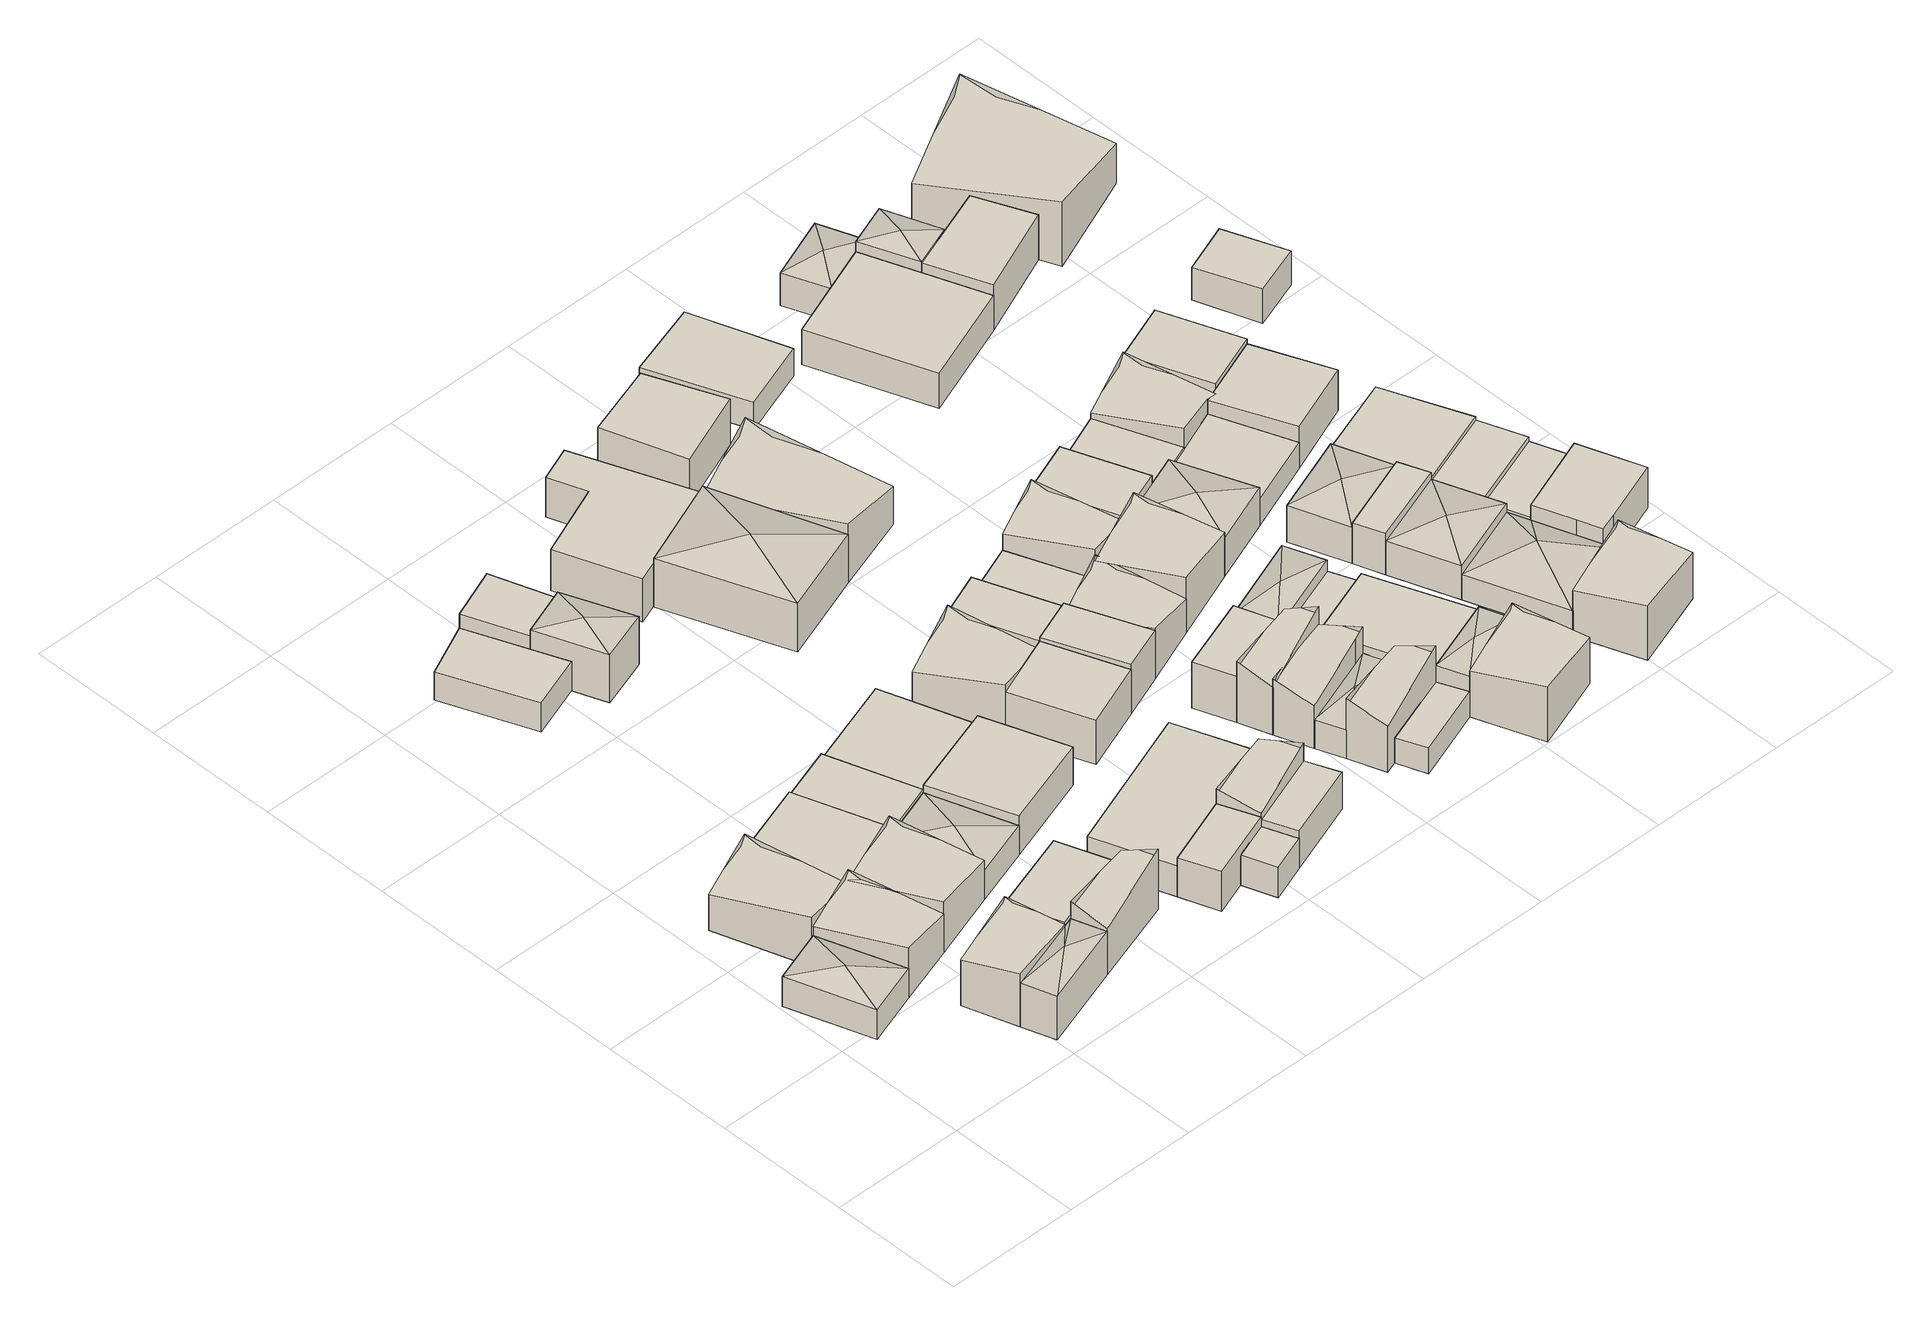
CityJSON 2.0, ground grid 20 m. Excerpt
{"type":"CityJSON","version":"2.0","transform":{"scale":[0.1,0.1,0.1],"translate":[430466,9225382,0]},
"CityObjects":{
"building1":{"type":"Building","attributes":{"Building Type":"Residential","Roof Shape":"hip","Roof Material":"Concrete Glazed Tile","Roof Material Code":1,"Roof Direction":"southwest","Building Height":4.93,"Roof Slope":29.7,"Footprint Area":109.84,"Solar PV Capacity Low":13.75,"Solar PV Capacity High":18.06,"Solar Annual Energy Low":19831,"Solar Annual Energy High":26135,"Suitable PV Area":82.11},"geometry":[{"type":"MultiSurface","lod":"2.2","boundaries":[[[0,1,2,3]],[[3,2,4,5]],[[2,1,6,4]],[[1,0,7,6]],[[0,3,5,7]],[[5,4,8]],[[4,6,8]],[[6,7,8]],[[7,5,8]]]}]},
"building2":{"type":"Building","attributes":{"Building Type":"Residential","Roof Shape":"gable","Roof Material":"Concrete Glazed Tile","Roof Material Code":1,"Roof Direction":"southwest","Building Height":5.87,"Roof Slope":29.6,"Footprint Area":135.68,"Solar PV Capacity Low":16.99,"Solar PV Capacity High":22.31,"Solar Annual Energy Low":24496,"Solar Annual Energy High":32284,"Suitable PV Area":101.42},"geometry":[{"type":"MultiSurface","lod":"2.2","boundaries":[[[9,10,11,12]],[[12,11,13,14]],[[11,10,15,13]],[[10,9,16,15]],[[9,12,14,16]],[[14,13,15,16]]]}]},
"building3":{"type":"Building","attributes":{"Building Type":"Residential","Roof Shape":"gable","Roof Material":"Concrete Glazed Tile","Roof Material Code":1,"Roof Direction":"southwest","Building Height":6.37,"Roof Slope":27.9,"Footprint Area":121.26,"Solar PV Capacity Low":15.18,"Solar PV Capacity High":19.94,"Solar Annual Energy Low":21893,"Solar Annual Energy High":28853,"Suitable PV Area":90.64},"geometry":[{"type":"MultiSurface","lod":"2.2","boundaries":[[[17,9,2,1]],[[1,2,18,19]],[[2,9,20,18]],[[9,17,21,20]],[[17,1,19,21]],[[19,18,20,21]]]}]},
"building4":{"type":"Building","attributes":{"Building Type":"Residential","Roof Shape":"gable","Roof Material":"Concrete Glazed Tile","Roof Material Code":1,"Roof Direction":"southwest","Building Height":7.54,"Roof Slope":30.3,"Footprint Area":95.33,"Solar PV Capacity Low":11.94,"Solar PV Capacity High":15.68,"Solar Annual Energy Low":17210,"Solar Annual Energy High":22682,"Suitable PV Area":71.26},"geometry":[{"type":"MultiSurface","lod":"2.2","boundaries":[[[22,23,24,25]],[[25,24,26,27]],[[24,23,28,26]],[[23,22,29,28]],[[22,25,27,29]],[[27,26,28,29]]]}]},
"building5":{"type":"Building","attributes":{"Building Type":"Residential","Roof Shape":"hip","Roof Material":"Concrete Glazed Tile","Roof Material Code":1,"Roof Direction":"southwest","Building Height":7.23,"Roof Slope":22.9,"Footprint Area":67.36,"Solar PV Capacity Low":8.43,"Solar PV Capacity High":11.08,"Solar Annual Energy Low":12162,"Solar Annual Energy High":16028,"Suitable PV Area":50.35},"geometry":[{"type":"MultiSurface","lod":"2.2","boundaries":[[[30,31,25,24,32]],[[32,24,33,34]],[[24,25,35,33]],[[25,31,36,35]],[[31,30,37,36]],[[30,32,34,37]],[[34,33,38]],[[33,35,38]],[[35,36,38]],[[36,37,38]],[[37,34,38]]]}]},
"building6":{"type":"Building","attributes":{"Building Type":"Residential","Roof Shape":"gable","Roof Material":"Clay Tile Shingle","Roof Material Code":3,"Roof Direction":"southwest","Building Height":6.46,"Roof Slope":28.1,"Footprint Area":142.17,"Solar PV Capacity Low":17.8,"Solar PV Capacity High":23.38,"Solar Annual Energy Low":25667,"Solar Annual Energy High":33828,"Suitable PV Area":106.27},"geometry":[{"type":"MultiSurface","lod":"2.2","boundaries":[[[39,40,9,17]],[[17,9,41,42]],[[9,40,43,41]],[[40,39,44,43]],[[39,17,42,44]],[[42,41,43,44]]]}]},
"building7":{"type":"Building","attributes":{"Building Type":"Residential","Roof Shape":"flat","Roof Material":"Concrete Glazed Tile","Roof Material Code":1,"Roof Direction":"southwest","Building Height":5.83,"Roof Slope":9.2,"Footprint Area":164.39,"Solar PV Capacity Low":20.58,"Solar PV Capacity High":27.03,"Solar Annual Energy Low":29680,"Solar Annual Energy High":39116,"Suitable PV Area":122.88},"geometry":[{"type":"MultiSurface","lod":"2.2","boundaries":[[[45,9,46,47]],[[47,46,48,49]],[[46,9,50,48]],[[9,45,51,50]],[[45,47,49,51]],[[49,48,50,51]]]}]},
"building8":{"type":"Building","attributes":{"Building Type":"Residential","Roof Shape":"shed","Roof Material":"Concrete Glazed Tile","Roof Material Code":1,"Roof Direction":"southwest","Building Height":7.44,"Roof Slope":17,"Footprint Area":106.29,"Solar PV Capacity Low":13.31,"Solar PV Capacity High":17.48,"Solar Annual Energy Low":19189,"Solar Annual Energy High":25290,"Suitable PV Area":79.45},"geometry":[{"type":"MultiSurface","lod":"2.2","boundaries":[[[52,22,25,53]],[[53,25,54,55]],[[25,22,56,54]],[[22,52,57,56]],[[52,53,55,57]],[[55,54,56,57]]]}]},
"building9":{"type":"Building","attributes":{"Building Type":"Residential","Roof Shape":"gable","Roof Material":"Concrete Glazed Tile","Roof Material Code":1,"Roof Direction":"southwest","Building Height":7.56,"Roof Slope":32.8,"Footprint Area":67.71,"Solar PV Capacity Low":8.48,"Solar PV Capacity High":11.14,"Solar Annual Energy Low":12225,"Solar Annual Energy High":16112,"Suitable PV Area":50.62},"geometry":[{"type":"MultiSurface","lod":"2.2","boundaries":[[[58,31,30,59]],[[59,30,60,61]],[[30,31,62,60]],[[31,58,63,62]],[[58,59,61,63]],[[61,60,62,63]]]}]},
"building10":{"type":"Building","attributes":{"Building Type":"Residential","Roof Shape":"shed","Roof Material":"Concrete Glazed Tile","Roof Material Code":1,"Roof Direction":"southwest","Building Height":4.58,"Roof Slope":10.5,"Footprint Area":123.97,"Solar PV Capacity Low":15.52,"Solar PV Capacity High":20.39,"Solar Annual Energy Low":22381,"Solar Annual Energy High":29496,"Suitable PV Area":92.66},"geometry":[{"type":"MultiSurface","lod":"2.2","boundaries":[[[64,65,66,67]],[[67,66,68,69]],[[66,65,70,68]],[[65,64,71,70]],[[64,67,69,71]],[[69,68,70,71]]]}]},
"building11":{"type":"Building","attributes":{"Building Type":"Residential","Roof Shape":"hip","Roof Material":"Clay Tile Shingle","Roof Material Code":3,"Roof Direction":"southwest","Building Height":4.84,"Roof Slope":20.3,"Footprint Area":120.57,"Solar PV Capacity Low":15.1,"Solar PV Capacity High":19.83,"Solar Annual Energy Low":21768,"Solar Annual Energy High":28689,"Suitable PV Area":90.13},"geometry":[{"type":"MultiSurface","lod":"2.2","boundaries":[[[72,73,40,39]],[[39,40,74,75]],[[40,73,76,74]],[[73,72,77,76]],[[72,39,75,77]],[[75,74,78]],[[74,76,78]],[[76,77,78]],[[77,75,78]]]}]},
"building12":{"type":"Building","attributes":{"Building Type":"Residential","Roof Shape":"flat","Roof Material":"Concrete Glazed Tile","Roof Material Code":1,"Roof Direction":"southwest","Building Height":5.32,"Roof Slope":6.2,"Footprint Area":117.24,"Solar PV Capacity Low":14.68,"Solar PV Capacity High":19.28,"Solar Annual Energy Low":21166,"Solar Annual Energy High":27895,"Suitable PV Area":87.63},"geometry":[{"type":"MultiSurface","lod":"2.2","boundaries":[[[79,80,46,73]],[[73,46,81,82]],[[46,80,83,81]],[[80,79,84,83]],[[79,73,82,84]],[[82,81,83,84]]]}]},
"building13":{"type":"Building","attributes":{"Building Type":"Residential","Roof Shape":"flat","Roof Material":"Concrete Glazed Tile","Roof Material Code":1,"Roof Direction":"southwest","Building Height":6.91,"Roof Slope":11.3,"Footprint Area":75.15,"Solar PV Capacity Low":9.41,"Solar PV Capacity High":12.36,"Solar Annual Energy Low":13568,"Solar Annual Energy High":17881,"Suitable PV Area":56.17},"geometry":[{"type":"MultiSurface","lod":"2.2","boundaries":[[[85,86,87,67]],[[67,87,88,89]],[[87,86,90,88]],[[86,85,91,90]],[[85,67,89,91]],[[89,88,90,91]]]}]},
"building14":{"type":"Building","attributes":{"Building Type":"Residential","Roof Shape":"hip","Roof Material":"Concrete Glazed Tile","Roof Material Code":1,"Roof Direction":"southwest","Building Height":7.87,"Roof Slope":25.1,"Footprint Area":83.19,"Solar PV Capacity Low":10.42,"Solar PV Capacity High":13.68,"Solar Annual Energy Low":15019,"Solar Annual Energy High":19794,"Suitable PV Area":62.18},"geometry":[{"type":"MultiSurface","lod":"2.2","boundaries":[[[92,93,86,85]],[[85,86,94,95]],[[86,93,96,94]],[[93,92,97,96]],[[92,85,95,97]],[[95,94,98]],[[94,96,98]],[[96,97,98]],[[97,95,98]]]}]},
"building15":{"type":"Building","attributes":{"Building Type":"Residential","Roof Shape":"flat","Roof Material":"Concrete Glazed Tile","Roof Material Code":1,"Roof Direction":"southwest","Building Height":4.5,"Roof Slope":7.8,"Footprint Area":199.75,"Solar PV Capacity Low":25.01,"Solar PV Capacity High":32.85,"Solar Annual Energy Low":36064,"Solar Annual Energy High":47529,"Suitable PV Area":149.31},"geometry":[{"type":"MultiSurface","lod":"2.2","boundaries":[[[99,100,101,73]],[[73,101,102,103]],[[101,100,104,102]],[[100,99,105,104]],[[99,73,103,105]],[[103,102,104,105]]]}]},
"building16":{"type":"Building","attributes":{"Building Type":"Residential","Roof Shape":"shed","Roof Material":"Concrete Glazed Tile","Roof Material Code":1,"Roof Direction":"southwest","Building Height":5.9,"Roof Slope":15.9,"Footprint Area":187.33,"Solar PV Capacity Low":23.45,"Solar PV Capacity High":30.81,"Solar Annual Energy Low":33821,"Solar Annual Energy High":44573,"Suitable PV Area":140.03},"geometry":[{"type":"MultiSurface","lod":"2.2","boundaries":[[[106,99,73,72]],[[72,73,107,108]],[[73,99,109,107]],[[99,106,110,109]],[[106,72,108,110]],[[108,107,109,110]]]}]},
"building17":{"type":"Building","attributes":{"Building Type":"Residential","Roof Shape":"shed","Roof Material":"Concrete Glazed Tile","Roof Material Code":1,"Roof Direction":"southwest","Building Height":6.36,"Roof Slope":12.3,"Footprint Area":66.63,"Solar PV Capacity Low":8.34,"Solar PV Capacity High":10.96,"Solar Annual Energy Low":12030,"Solar Annual Energy High":15854,"Suitable PV Area":49.81},"geometry":[{"type":"MultiSurface","lod":"2.2","boundaries":[[[111,112,113,114]],[[114,113,115,116]],[[113,112,117,115]],[[112,111,118,117]],[[111,114,116,118]],[[116,115,117,118]]]}]},
"building18":{"type":"Building","attributes":{"Building Type":"Residential","Roof Shape":"flat","Roof Material":"Concrete Glazed Tile","Roof Material Code":1,"Roof Direction":"southwest","Building Height":4.99,"Roof Slope":6.8,"Footprint Area":29.38,"Solar PV Capacity Low":3.68,"Solar PV Capacity High":4.83,"Solar Annual Energy Low":5305,"Solar Annual Energy High":6991,"Suitable PV Area":21.96},"geometry":[{"type":"MultiSurface","lod":"2.2","boundaries":[[[119,114,120,121]],[[121,120,122,123]],[[120,114,124,122]],[[114,119,125,124]],[[119,121,123,125]],[[123,122,124,125]]]}]},
"building19":{"type":"Building","attributes":{"Building Type":"Residential","Roof Shape":"flat","Roof Material":"Concrete Glazed Tile","Roof Material Code":1,"Roof Direction":"southwest","Building Height":5.12,"Roof Slope":14.3,"Footprint Area":281.44,"Solar PV Capacity Low":35.24,"Solar PV Capacity High":46.28,"Solar Annual Energy Low":50811,"Solar Annual Energy High":66965,"Suitable PV Area":210.37},"geometry":[{"type":"MultiSurface","lod":"2.2","boundaries":[[[112,111,126,127,128]],[[128,127,129,130]],[[127,126,131,129]],[[126,111,132,131]],[[111,112,133,132]],[[112,128,130,133]],[[130,129,131,132,133]]]}]},
"building20":{"type":"Building","attributes":{"Building Type":"Residential","Roof Shape":"gable","Roof Material":"Clay Tile Shingle","Roof Material Code":3,"Roof Direction":"southwest","Building Height":7.1,"Roof Slope":25,"Footprint Area":72.75,"Solar PV Capacity Low":9.11,"Solar PV Capacity High":11.96,"Solar Annual Energy Low":13134,"Solar Annual Energy High":17309,"Suitable PV Area":54.38},"geometry":[{"type":"MultiSurface","lod":"2.2","boundaries":[[[134,126,111,114]],[[114,111,135,136]],[[111,126,137,135]],[[126,134,138,137]],[[134,114,136,138]],[[136,135,137,138]]]}]},
"building21":{"type":"Building","attributes":{"Building Type":"Residential","Roof Shape":"shed","Roof Material":"Concrete Glazed Tile","Roof Material Code":1,"Roof Direction":"southwest","Building Height":5.94,"Roof Slope":17.4,"Footprint Area":62.24,"Solar PV Capacity Low":7.79,"Solar PV Capacity High":10.24,"Solar Annual Energy Low":11237,"Solar Annual Energy High":14810,"Suitable PV Area":46.53},"geometry":[{"type":"MultiSurface","lod":"2.2","boundaries":[[[134,114,119,139]],[[139,119,140,141]],[[119,114,142,140]],[[114,134,143,142]],[[134,139,141,143]],[[141,140,142,143]]]}]},
"building22":{"type":"Building","attributes":{"Building Type":"Residential","Roof Shape":"gable","Roof Material":"Clay Tile Shingle","Roof Material Code":3,"Roof Direction":"southwest","Building Height":5.86,"Roof Slope":33.3,"Footprint Area":127.17,"Solar PV Capacity Low":15.92,"Solar PV Capacity High":20.91,"Solar Annual Energy Low":22961,"Solar Annual Energy High":30260,"Suitable PV Area":95.06},"geometry":[{"type":"MultiSurface","lod":"2.2","boundaries":[[[144,145,146,147]],[[147,146,148,149]],[[146,145,150,148]],[[145,144,151,150]],[[144,147,149,151]],[[149,148,150,151]]]}]},
"building23":{"type":"Building","attributes":{"Building Type":"Residential","Roof Shape":"flat","Roof Material":"Concrete Glazed Tile","Roof Material Code":1,"Roof Direction":"southwest","Building Height":7.32,"Roof Slope":14.2,"Footprint Area":125.02,"Solar PV Capacity Low":15.65,"Solar PV Capacity High":20.56,"Solar Annual Energy Low":22572,"Solar Annual Energy High":29748,"Suitable PV Area":93.45},"geometry":[{"type":"MultiSurface","lod":"2.2","boundaries":[[[152,153,144,147]],[[147,144,154,155]],[[144,153,156,154]],[[153,152,157,156]],[[152,147,155,157]],[[155,154,156,157]]]}]},
"building24":{"type":"Building","attributes":{"Building Type":"Residential","Roof Shape":"shed","Roof Material":"Concrete Glazed Tile","Roof Material Code":1,"Roof Direction":"southwest","Building Height":6.45,"Roof Slope":16.8,"Footprint Area":254.3,"Solar PV Capacity Low":31.84,"Solar PV Capacity High":41.82,"Solar Annual Energy Low":45911,"Solar Annual Energy High":60507,"Suitable PV Area":190.09},"geometry":[{"type":"MultiSurface","lod":"2.2","boundaries":[[[158,159,160,161,162,163]],[[163,162,164,165]],[[162,161,166,164]],[[161,160,167,166]],[[160,159,168,167]],[[159,158,169,168]],[[158,163,165,169]],[[165,164,166,167,168,169]]]}]},
"building25":{"type":"Building","attributes":{"Building Type":"Residential","Roof Shape":"hip","Roof Material":"Concrete Glazed Tile","Roof Material Code":1,"Roof Direction":"southwest","Building Height":7.99,"Roof Slope":27.4,"Footprint Area":279.53,"Solar PV Capacity Low":35,"Solar PV Capacity High":45.97,"Solar Annual Energy Low":50468,"Solar Annual Energy High":66512,"Suitable PV Area":208.95},"geometry":[{"type":"MultiSurface","lod":"2.2","boundaries":[[[170,171,161,172]],[[172,161,173,174]],[[161,171,175,173]],[[171,170,176,175]],[[170,172,174,176]],[[174,173,177]],[[173,175,177]],[[175,176,177]],[[176,174,177]]]}]},
"building26":{"type":"Building","attributes":{"Building Type":"Residential","Roof Shape":"flat","Roof Material":"Concrete Glazed Tile","Roof Material Code":1,"Roof Direction":"southwest","Building Height":7.29,"Roof Slope":13.3,"Footprint Area":86.7,"Solar PV Capacity Low":10.86,"Solar PV Capacity High":14.26,"Solar Annual Energy Low":15654,"Solar Annual Energy High":20630,"Suitable PV Area":64.81},"geometry":[{"type":"MultiSurface","lod":"2.2","boundaries":[[[144,178,179,145]],[[145,179,180,181]],[[179,178,182,180]],[[178,144,154,182]],[[144,145,181,154]],[[181,180,182,154]]]}]},
"building27":{"type":"Building","attributes":{"Building Type":"Residential","Roof Shape":"shed","Roof Material":"Concrete Glazed Tile","Roof Material Code":1,"Roof Direction":"southwest","Building Height":7.81,"Roof Slope":13.1,"Footprint Area":85.23,"Solar PV Capacity Low":10.67,"Solar PV Capacity High":14.02,"Solar Annual Energy Low":15389,"Solar Annual Energy High":20281,"Suitable PV Area":63.71},"geometry":[{"type":"MultiSurface","lod":"2.2","boundaries":[[[153,183,178,144]],[[144,178,184,185]],[[178,183,186,184]],[[183,153,187,186]],[[153,144,185,187]],[[185,184,186,187]]]}]},
"building28":{"type":"Building","attributes":{"Building Type":"Residential","Roof Shape":"gable","Roof Material":"Concrete Glazed Tile","Roof Material Code":1,"Roof Direction":"southwest","Building Height":6.28,"Roof Slope":29.7,"Footprint Area":234.45,"Solar PV Capacity Low":29.35,"Solar PV Capacity High":38.56,"Solar Annual Energy Low":42328,"Solar Annual Energy High":55785,"Suitable PV Area":175.25},"geometry":[{"type":"MultiSurface","lod":"2.2","boundaries":[[[171,188,189,161]],[[161,189,190,191]],[[189,188,192,190]],[[188,171,193,192]],[[171,161,191,193]],[[191,190,192,193]]]}]},
"building29":{"type":"Building","attributes":{"Building Type":"Residential","Roof Shape":"flat","Roof Material":"Concrete Glazed Tile","Roof Material Code":1,"Roof Direction":"southwest","Building Height":4.17,"Roof Slope":12.4,"Footprint Area":114.51,"Solar PV Capacity Low":14.34,"Solar PV Capacity High":18.83,"Solar Annual Energy Low":20674,"Solar Annual Energy High":27246,"Suitable PV Area":85.59},"geometry":[{"type":"MultiSurface","lod":"2.2","boundaries":[[[194,195,179,178]],[[178,179,196,197]],[[179,195,198,196]],[[195,194,199,198]],[[194,178,197,199]],[[196,198,199,197]]]}]},
"building30":{"type":"Building","attributes":{"Building Type":"Residential","Roof Shape":"flat","Roof Material":"Concrete Glazed Tile","Roof Material Code":1,"Roof Direction":"southwest","Building Height":7.56,"Roof Slope":7.9,"Footprint Area":68.91,"Solar PV Capacity Low":8.63,"Solar PV Capacity High":11.33,"Solar Annual Energy Low":12441,"Solar Annual Energy High":16396,"Suitable PV Area":51.51},"geometry":[{"type":"MultiSurface","lod":"2.2","boundaries":[[[200,201,202,203]],[[203,202,204,205]],[[202,201,206,204]],[[201,200,207,206]],[[200,203,205,207]],[[205,204,206,207]]]}]},
"building31":{"type":"Building","attributes":{"Building Type":"Residential","Roof Shape":"gable","Roof Material":"Concrete Aluminum Tile","Roof Material Code":2,"Roof Direction":"southwest","Building Height":5.64,"Roof Slope":33.7,"Footprint Area":110.88,"Solar PV Capacity Low":13.88,"Solar PV Capacity High":18.23,"Solar Annual Energy Low":20018,"Solar Annual Energy High":26383,"Suitable PV Area":82.88},"geometry":[{"type":"MultiSurface","lod":"2.2","boundaries":[[[208,209,178,183]],[[183,178,210,211]],[[178,209,212,210]],[[209,208,213,212]],[[208,183,211,213]],[[211,210,212,213]]]}]},
"building32":{"type":"Building","attributes":{"Building Type":"Residential","Roof Shape":"gable","Roof Material":"Concrete Glazed Tile","Roof Material Code":1,"Roof Direction":"southwest","Building Height":7.78,"Roof Slope":29.9,"Footprint Area":64.2,"Solar PV Capacity Low":8.04,"Solar PV Capacity High":10.56,"Solar Annual Energy Low":11590,"Solar Annual Energy High":15275,"Suitable PV Area":47.99},"geometry":[{"type":"MultiSurface","lod":"2.2","boundaries":[[[214,202,215,216]],[[216,215,217,218]],[[215,202,219,217]],[[202,214,220,219]],[[214,216,218,220]],[[218,217,219,220]]]}]},
"building33":{"type":"Building","attributes":{"Building Type":"Residential","Roof Shape":"gable","Roof Material":"Concrete Glazed Tile","Roof Material Code":1,"Roof Direction":"southwest","Building Height":7.01,"Roof Slope":26.3,"Footprint Area":78.25,"Solar PV Capacity Low":9.8,"Solar PV Capacity High":12.87,"Solar Annual Energy Low":14128,"Solar Annual Energy High":18619,"Suitable PV Area":58.49},"geometry":[{"type":"MultiSurface","lod":"2.2","boundaries":[[[215,221,222,223,216]],[[216,223,224,225]],[[223,222,226,224]],[[222,221,227,226]],[[221,215,228,227]],[[215,216,225,228]],[[225,224,226,227,228]]]}]},
"building34":{"type":"Building","attributes":{"Building Type":"Residential","Roof Shape":"hip","Roof Material":"Concrete Glazed Tile","Roof Material Code":1,"Roof Direction":"southwest","Building Height":4.69,"Roof Slope":30,"Footprint Area":57.99,"Solar PV Capacity Low":7.26,"Solar PV Capacity High":9.54,"Solar Annual Energy Low":10469,"Solar Annual Energy High":13797,"Suitable PV Area":43.34},"geometry":[{"type":"MultiSurface","lod":"2.2","boundaries":[[[229,223,221,230]],[[230,221,231,232]],[[221,223,233,231]],[[223,229,234,233]],[[229,230,232,234]],[[232,231,235]],[[231,233,235]],[[233,234,235]],[[234,232,235]]]}]},
"building35":{"type":"Building","attributes":{"Building Type":"Residential","Roof Shape":"gable","Roof Material":"Concrete Glazed Tile","Roof Material Code":1,"Roof Direction":"southwest","Building Height":7.59,"Roof Slope":29.4,"Footprint Area":75.34,"Solar PV Capacity Low":9.43,"Solar PV Capacity High":12.39,"Solar Annual Energy Low":13601,"Solar Annual Energy High":17926,"Suitable PV Area":56.31},"geometry":[{"type":"MultiSurface","lod":"2.2","boundaries":[[[229,230,236,237]],[[237,236,238,239]],[[236,230,240,238]],[[230,229,241,240]],[[229,237,239,241]],[[239,238,240,241]]]}]},
"building36":{"type":"Building","attributes":{"Building Type":"Residential","Roof Shape":"flat","Roof Material":"Concrete Glazed Tile","Roof Material Code":1,"Roof Direction":"southwest","Building Height":7.52,"Roof Slope":7.7,"Footprint Area":141.96,"Solar PV Capacity Low":17.77,"Solar PV Capacity High":23.35,"Solar Annual Energy Low":25630,"Solar Annual Energy High":33778,"Suitable PV Area":106.11},"geometry":[{"type":"MultiSurface","lod":"2.2","boundaries":[[[242,243,244,245]],[[245,244,246,247]],[[244,243,248,246]],[[243,242,249,248]],[[242,245,247,249]],[[247,246,248,249]]]}]},
"building37":{"type":"Building","attributes":{"Building Type":"Residential","Roof Shape":"shed","Roof Material":"Concrete Glazed Tile","Roof Material Code":1,"Roof Direction":"southwest","Building Height":4.04,"Roof Slope":14.8,"Footprint Area":52.59,"Solar PV Capacity Low":6.58,"Solar PV Capacity High":8.65,"Solar Annual Energy Low":9494,"Solar Annual Energy High":12513,"Suitable PV Area":39.31},"geometry":[{"type":"MultiSurface","lod":"2.2","boundaries":[[[237,250,251,252]],[[252,251,253,254]],[[251,250,255,253]],[[250,237,256,255]],[[237,252,254,256]],[[254,253,255,256]]]}]},
"building38":{"type":"Building","attributes":{"Building Type":"Residential","Roof Shape":"gable","Roof Material":"Concrete Glazed Tile","Roof Material Code":1,"Roof Direction":"southwest","Building Height":6.89,"Roof Slope":27.7,"Footprint Area":103.05,"Solar PV Capacity Low":12.9,"Solar PV Capacity High":16.95,"Solar Annual Energy Low":18605,"Solar Annual Energy High":24519,"Suitable PV Area":77.03},"geometry":[{"type":"MultiSurface","lod":"2.2","boundaries":[[[194,257,258,195]],[[195,258,259,260]],[[258,257,261,259]],[[257,194,262,261]],[[194,195,260,262]],[[260,259,261,262]]]}]},
"building39":{"type":"Building","attributes":{"Building Type":"Residential","Roof Shape":"gable","Roof Material":"Concrete Glazed Tile","Roof Material Code":1,"Roof Direction":"southwest","Building Height":7.26,"Roof Slope":26.1,"Footprint Area":138.5,"Solar PV Capacity Low":17.34,"Solar PV Capacity High":22.78,"Solar Annual Energy Low":25005,"Solar Annual Energy High":32955,"Suitable PV Area":103.53},"geometry":[{"type":"MultiSurface","lod":"2.2","boundaries":[[[263,264,209,208]],[[208,209,265,266]],[[209,264,267,265]],[[264,263,268,267]],[[263,208,266,268]],[[266,265,267,268]]]}]},
"building40":{"type":"Building","attributes":{"Building Type":"Residential","Roof Shape":"hip","Roof Material":"Concrete Glazed Tile","Roof Material Code":1,"Roof Direction":"southwest","Building Height":6.19,"Roof Slope":23.5,"Footprint Area":83.93,"Solar PV Capacity Low":10.51,"Solar PV Capacity High":13.8,"Solar Annual Energy Low":15153,"Solar Annual Energy High":19971,"Suitable PV Area":62.74},"geometry":[{"type":"MultiSurface","lod":"2.2","boundaries":[[[269,200,203,270]],[[270,203,271,272]],[[203,200,273,271]],[[200,269,274,273]],[[269,270,272,274]],[[272,271,275]],[[271,273,275]],[[273,274,275]],[[274,272,275]]]}]},
"building41":{"type":"Building","attributes":{"Building Type":"Residential","Roof Shape":"shed","Roof Material":"Concrete Glazed Tile","Roof Material Code":1,"Roof Direction":"southwest","Building Height":4.39,"Roof Slope":14.6,"Footprint Area":54.63,"Solar PV Capacity Low":6.84,"Solar PV Capacity High":8.98,"Solar Annual Energy Low":9863,"Solar Annual Energy High":12999,"Suitable PV Area":40.84},"geometry":[{"type":"MultiSurface","lod":"2.2","boundaries":[[[216,276,270,277,214]],[[214,277,278,279]],[[277,270,280,278]],[[270,276,281,280]],[[276,216,282,281]],[[216,214,279,282]],[[279,278,280,281,282]]]}]},
"building42":{"type":"Building","attributes":{"Building Type":"Residential","Roof Shape":"shed","Roof Material":"Concrete Glazed Tile","Roof Material Code":1,"Roof Direction":"southwest","Building Height":5.77,"Roof Slope":17.6,"Footprint Area":187.18,"Solar PV Capacity Low":23.44,"Solar PV Capacity High":30.78,"Solar Annual Energy Low":33795,"Solar Annual Energy High":44539,"Suitable PV Area":139.92},"geometry":[{"type":"MultiSurface","lod":"2.2","boundaries":[[[276,216,237,283]],[[283,237,284,285]],[[237,216,286,284]],[[216,276,287,286]],[[276,283,285,287]],[[285,284,286,287]]]}]},
"building43":{"type":"Building","attributes":{"Building Type":"Residential","Roof Shape":"hip","Roof Material":"Concrete Glazed Tile","Roof Material Code":1,"Roof Direction":"southwest","Building Height":6.7,"Roof Slope":20.2,"Footprint Area":53.96,"Solar PV Capacity Low":6.76,"Solar PV Capacity High":8.87,"Solar Annual Energy Low":9741,"Solar Annual Energy High":12838,"Suitable PV Area":40.33},"geometry":[{"type":"MultiSurface","lod":"2.2","boundaries":[[[283,237,252,288]],[[288,252,289,290]],[[252,237,291,289]],[[237,283,292,291]],[[283,288,290,292]],[[290,289,293]],[[289,291,293]],[[291,292,293]],[[292,290,293]]]}]},
"building44":{"type":"Building","attributes":{"Building Type":"Residential","Roof Shape":"gable","Roof Material":"Concrete Glazed Tile","Roof Material Code":1,"Roof Direction":"southwest","Building Height":7.58,"Roof Slope":25.7,"Footprint Area":125.1,"Solar PV Capacity Low":15.66,"Solar PV Capacity High":20.57,"Solar Annual Energy Low":22587,"Solar Annual Energy High":29767,"Suitable PV Area":93.51},"geometry":[{"type":"MultiSurface","lod":"2.2","boundaries":[[[288,252,294,295]],[[295,294,296,297]],[[294,252,298,296]],[[252,288,299,298]],[[288,295,297,299]],[[297,296,298,299]]]}]},
"building45":{"type":"Building","attributes":{"Building Type":"Residential","Roof Shape":"flat","Roof Material":"Concrete Glazed Tile","Roof Material Code":1,"Roof Direction":"southwest","Building Height":7.64,"Roof Slope":6.4,"Footprint Area":102.62,"Solar PV Capacity Low":12.85,"Solar PV Capacity High":16.88,"Solar Annual Energy Low":18527,"Solar Annual Energy High":24416,"Suitable PV Area":76.7},"geometry":[{"type":"MultiSurface","lod":"2.2","boundaries":[[[257,300,301,258]],[[258,301,302,303]],[[301,300,304,302]],[[300,257,305,304]],[[257,258,303,305]],[[303,302,304,305]]]}]},
"building46":{"type":"Building","attributes":{"Building Type":"Residential","Roof Shape":"flat","Roof Material":"Concrete Glazed Tile","Roof Material Code":1,"Roof Direction":"southwest","Building Height":4.53,"Roof Slope":11.6,"Footprint Area":169.91,"Solar PV Capacity Low":21.27,"Solar PV Capacity High":27.94,"Solar Annual Energy Low":30676,"Solar Annual Energy High":40429,"Suitable PV Area":127.01},"geometry":[{"type":"MultiSurface","lod":"2.2","boundaries":[[[306,307,308,309]],[[309,308,310,311]],[[308,307,312,310]],[[307,306,313,312]],[[306,309,311,313]],[[311,310,312,313]]]}]},
"building47":{"type":"Building","attributes":{"Building Type":"Residential","Roof Shape":"hip","Roof Material":"Concrete Glazed Tile","Roof Material Code":1,"Roof Direction":"southwest","Building Height":6.33,"Roof Slope":20.6,"Footprint Area":123.57,"Solar PV Capacity Low":15.47,"Solar PV Capacity High":20.32,"Solar Annual Energy Low":22310,"Solar Annual Energy High":29403,"Suitable PV Area":92.37},"geometry":[{"type":"MultiSurface","lod":"2.2","boundaries":[[[314,315,264,263]],[[263,264,316,317]],[[264,315,318,316]],[[315,314,319,318]],[[314,263,317,319]],[[317,316,320]],[[316,318,320]],[[318,319,320]],[[319,317,320]]]}]},
"building48":{"type":"Building","attributes":{"Building Type":"Residential","Roof Shape":"flat","Roof Material":"Concrete Glazed Tile","Roof Material Code":1,"Roof Direction":"southwest","Building Height":4.59,"Roof Slope":5.2,"Footprint Area":115.09,"Solar PV Capacity Low":14.41,"Solar PV Capacity High":18.93,"Solar Annual Energy Low":20779,"Solar Annual Energy High":27384,"Suitable PV Area":86.03},"geometry":[{"type":"MultiSurface","lod":"2.2","boundaries":[[[300,321,315,322,323,301]],[[301,323,324,325]],[[323,322,326,324]],[[322,315,327,326]],[[315,321,328,327]],[[321,300,329,328]],[[300,301,325,329]],[[325,324,326,327,328,329]]]}]},
"building49":{"type":"Building","attributes":{"Building Type":"Residential","Roof Shape":"flat","Roof Material":"Concrete Glazed Tile","Roof Material Code":1,"Roof Direction":"southwest","Building Height":4.34,"Roof Slope":12.5,"Footprint Area":140.35,"Solar PV Capacity Low":17.57,"Solar PV Capacity High":23.08,"Solar Annual Energy Low":25340,"Solar Annual Energy High":33396,"Suitable PV Area":104.91},"geometry":[{"type":"MultiSurface","lod":"2.2","boundaries":[[[330,331,315,314]],[[314,315,332,333]],[[315,331,334,332]],[[331,330,335,334]],[[330,314,333,335]],[[333,332,334,335]]]}]},
"building50":{"type":"Building","attributes":{"Building Type":"Residential","Roof Shape":"hip","Roof Material":"Concrete Glazed Tile","Roof Material Code":1,"Roof Direction":"southwest","Building Height":5.96,"Roof Slope":28.6,"Footprint Area":111.37,"Solar PV Capacity Low":13.94,"Solar PV Capacity High":18.32,"Solar Annual Energy Low":20108,"Solar Annual Energy High":26500,"Suitable PV Area":83.25},"geometry":[{"type":"MultiSurface","lod":"2.2","boundaries":[[[336,337,338,339]],[[339,338,340,341]],[[338,337,342,340]],[[337,336,343,342]],[[336,339,341,343]],[[341,340,344]],[[340,342,344]],[[342,343,344]],[[343,341,344]]]}]},
"building51":{"type":"Building","attributes":{"Building Type":"Residential","Roof Shape":"shed","Roof Material":"Concrete Glazed Tile","Roof Material Code":1,"Roof Direction":"southwest","Building Height":6.6,"Roof Slope":10.4,"Footprint Area":57.9,"Solar PV Capacity Low":7.25,"Solar PV Capacity High":9.52,"Solar Annual Energy Low":10454,"Solar Annual Energy High":13778,"Suitable PV Area":43.28},"geometry":[{"type":"MultiSurface","lod":"2.2","boundaries":[[[339,338,345,346]],[[346,345,347,348]],[[345,338,349,347]],[[338,339,350,349]],[[339,346,348,350]],[[348,347,349,350]]]}]},
"building52":{"type":"Building","attributes":{"Building Type":"Residential","Roof Shape":"hip","Roof Material":"Concrete Glazed Tile","Roof Material Code":1,"Roof Direction":"southwest","Building Height":5.6,"Roof Slope":20.9,"Footprint Area":128.25,"Solar PV Capacity Low":16.06,"Solar PV Capacity High":21.09,"Solar Annual Energy Low":23154,"Solar Annual Energy High":30515,"Suitable PV Area":95.86},"geometry":[{"type":"MultiSurface","lod":"2.2","boundaries":[[[346,345,351,352]],[[352,351,353,354]],[[351,345,355,353]],[[345,346,356,355]],[[346,352,354,356]],[[354,353,357]],[[353,355,357]],[[355,356,357]],[[356,354,357]]]}]},
"building53":{"type":"Building","attributes":{"Building Type":"Residential","Roof Shape":"flat","Roof Material":"Concrete Glazed Tile","Roof Material Code":1,"Roof Direction":"southwest","Building Height":5.79,"Roof Slope":14.6,"Footprint Area":290.2,"Solar PV Capacity Low":36.33,"Solar PV Capacity High":47.72,"Solar Annual Energy Low":52393,"Solar Annual Energy High":69050,"Suitable PV Area":216.92},"geometry":[{"type":"MultiSurface","lod":"2.2","boundaries":[[[358,359,360,361]],[[361,360,362,363]],[[360,359,364,362]],[[359,358,365,364]],[[358,361,363,365]],[[363,362,364,365]]]}]},
"building54":{"type":"Building","attributes":{"Building Type":"Residential","Roof Shape":"hip","Roof Material":"Concrete Glazed Tile","Roof Material Code":1,"Roof Direction":"southwest","Building Height":4.17,"Roof Slope":20.1,"Footprint Area":189.65,"Solar PV Capacity Low":23.75,"Solar PV Capacity High":31.19,"Solar Annual Energy Low":34240,"Solar Annual Energy High":45125,"Suitable PV Area":141.76},"geometry":[{"type":"MultiSurface","lod":"2.2","boundaries":[[[366,352,351,367,368]],[[368,367,369,370]],[[367,351,371,369]],[[351,352,372,371]],[[352,366,373,372]],[[366,368,370,373]],[[370,369,374]],[[369,371,374]],[[371,372,374]],[[372,373,374]],[[373,370,374]]]}]},
"building55":{"type":"Building","attributes":{"Building Type":"Residential","Roof Shape":"gable","Roof Material":"Concrete Glazed Tile","Roof Material Code":1,"Roof Direction":"southwest","Building Height":7.63,"Roof Slope":25.8,"Footprint Area":125.87,"Solar PV Capacity Low":15.76,"Solar PV Capacity High":20.7,"Solar Annual Energy Low":22725,"Solar Annual Energy High":29950,"Suitable PV Area":94.09},"geometry":[{"type":"MultiSurface","lod":"2.2","boundaries":[[[368,367,375,376]],[[376,375,377,378]],[[375,367,379,377]],[[367,368,380,379]],[[368,376,378,380]],[[378,377,379,380]]]}]},
"building56":{"type":"Building","attributes":{"Building Type":"Residential","Roof Shape":"gable","Roof Material":"Concrete Glazed Tile","Roof Material Code":1,"Roof Direction":"southwest","Building Height":5.53,"Roof Slope":28.2,"Footprint Area":118.17,"Solar PV Capacity Low":14.8,"Solar PV Capacity High":19.43,"Solar Annual Energy Low":21334,"Solar Annual Energy High":28116,"Suitable PV Area":88.33},"geometry":[{"type":"MultiSurface","lod":"2.2","boundaries":[[[323,322,331,381,382]],[[382,381,383,384]],[[381,331,385,383]],[[331,322,386,385]],[[322,323,387,386]],[[323,382,384,387]],[[384,383,385,386,387]]]}]},
"building57":{"type":"Building","attributes":{"Building Type":"Residential","Roof Shape":"hip","Roof Material":"Concrete Glazed Tile","Roof Material Code":1,"Roof Direction":"southwest","Building Height":5.36,"Roof Slope":24.2,"Footprint Area":68.64,"Solar PV Capacity Low":8.59,"Solar PV Capacity High":11.29,"Solar Annual Energy Low":12393,"Solar Annual Energy High":16332,"Suitable PV Area":51.31},"geometry":[{"type":"MultiSurface","lod":"2.2","boundaries":[[[388,389,390,391]],[[391,390,392,393]],[[390,389,394,392]],[[389,388,395,394]],[[388,391,393,395]],[[393,392,396]],[[392,394,396]],[[394,395,396]],[[395,393,396]]]}]},
"building58":{"type":"Building","attributes":{"Building Type":"Residential","Roof Shape":"shed","Roof Material":"Concrete Glazed Tile","Roof Material Code":1,"Roof Direction":"southwest","Building Height":6.36,"Roof Slope":19,"Footprint Area":141.16,"Solar PV Capacity Low":17.67,"Solar PV Capacity High":23.21,"Solar Annual Energy Low":25485,"Solar Annual Energy High":33587,"Suitable PV Area":105.52},"geometry":[{"type":"MultiSurface","lod":"2.2","boundaries":[[[330,397,398,331]],[[331,398,399,400]],[[398,397,401,399]],[[397,330,402,401]],[[330,331,400,402]],[[400,399,401,402]]]}]},
"building59":{"type":"Building","attributes":{"Building Type":"Residential","Roof Shape":"flat","Roof Material":"Concrete Glazed Tile","Roof Material Code":1,"Roof Direction":"southwest","Building Height":7.19,"Roof Slope":12.5,"Footprint Area":112.31,"Solar PV Capacity Low":14.06,"Solar PV Capacity High":18.47,"Solar Annual Energy Low":20278,"Solar Annual Energy High":26724,"Suitable PV Area":83.96},"geometry":[{"type":"MultiSurface","lod":"2.2","boundaries":[[[382,381,398,403]],[[403,398,404,405]],[[398,381,406,404]],[[381,382,407,406]],[[382,403,405,407]],[[405,404,406,407]]]}]},
"building60":{"type":"Building","attributes":{"Building Type":"Residential","Roof Shape":"hip","Roof Material":"Concrete Glazed Tile","Roof Material Code":1,"Roof Direction":"southwest","Building Height":7.51,"Roof Slope":23.5,"Footprint Area":58.12,"Solar PV Capacity Low":7.28,"Solar PV Capacity High":9.56,"Solar Annual Energy Low":10493,"Solar Annual Energy High":13829,"Suitable PV Area":43.45},"geometry":[{"type":"MultiSurface","lod":"2.2","boundaries":[[[408,358,409,410]],[[410,409,411,412]],[[409,358,413,411]],[[358,408,414,413]],[[408,410,412,414]],[[412,411,415]],[[411,413,415]],[[413,414,415]],[[414,412,415]]]}]},
"building61":{"type":"Building","attributes":{"Building Type":"Residential","Roof Shape":"shed","Roof Material":"Concrete Glazed Tile","Roof Material Code":1,"Roof Direction":"southwest","Building Height":5.25,"Roof Slope":19.2,"Footprint Area":168.12,"Solar PV Capacity Low":21.05,"Solar PV Capacity High":27.65,"Solar Annual Energy Low":30354,"Solar Annual Energy High":40004,"Suitable PV Area":125.67},"geometry":[{"type":"MultiSurface","lod":"2.2","boundaries":[[[416,336,346,417]],[[417,346,418,419]],[[346,336,420,418]],[[336,416,421,420]],[[416,417,419,421]],[[419,418,420,421]]]}]},
"building62":{"type":"Building","attributes":{"Building Type":"Residential","Roof Shape":"shed","Roof Material":"Clay Tile Shingle","Roof Material Code":3,"Roof Direction":"southwest","Building Height":5.19,"Roof Slope":12.5,"Footprint Area":89.37,"Solar PV Capacity Low":11.19,"Solar PV Capacity High":14.7,"Solar Annual Energy Low":16136,"Solar Annual Energy High":21266,"Suitable PV Area":66.81},"geometry":[{"type":"MultiSurface","lod":"2.2","boundaries":[[[417,346,422,423]],[[423,422,424,425]],[[422,346,426,424]],[[346,417,427,426]],[[417,423,425,427]],[[425,424,426,427]]]}]},
"building63":{"type":"Building","attributes":{"Building Type":"Residential","Roof Shape":"flat","Roof Material":"Concrete Glazed Tile","Roof Material Code":1,"Roof Direction":"southwest","Building Height":4.62,"Roof Slope":5.5,"Footprint Area":77.65,"Solar PV Capacity Low":9.72,"Solar PV Capacity High":12.77,"Solar Annual Energy Low":14020,"Solar Annual Energy High":18477,"Suitable PV Area":58.05},"geometry":[{"type":"MultiSurface","lod":"2.2","boundaries":[[[423,422,428,352,366,429]],[[429,366,430,431]],[[366,352,432,430]],[[352,428,433,432]],[[428,422,434,433]],[[422,423,435,434]],[[423,429,431,435]],[[431,430,432,433,434,435]]]}]},
"building64":{"type":"Building","attributes":{"Building Type":"Residential","Roof Shape":"flat","Roof Material":"Concrete Glazed Tile","Roof Material Code":1,"Roof Direction":"southwest","Building Height":6.73,"Roof Slope":11.8,"Footprint Area":123.89,"Solar PV Capacity Low":15.51,"Solar PV Capacity High":20.37,"Solar Annual Energy Low":22367,"Solar Annual Energy High":29478,"Suitable PV Area":92.61},"geometry":[{"type":"MultiSurface","lod":"2.2","boundaries":[[[436,429,366,437,438,439]],[[439,438,440,441]],[[438,437,442,440]],[[437,366,443,442]],[[366,429,444,443]],[[429,436,445,444]],[[436,439,441,445]],[[441,440,442,443,444,445]]]}]},
"building65":{"type":"Building","attributes":{"Building Type":"Residential","Roof Shape":"shed","Roof Material":"Concrete Glazed Tile","Roof Material Code":1,"Roof Direction":"southwest","Building Height":7.3,"Roof Slope":10,"Footprint Area":129.94,"Solar PV Capacity Low":16.27,"Solar PV Capacity High":21.37,"Solar Annual Energy Low":23459,"Solar Annual Energy High":30917,"Suitable PV Area":97.13},"geometry":[{"type":"MultiSurface","lod":"2.2","boundaries":[[[361,446,447,409]],[[409,447,448,449]],[[447,446,450,448]],[[446,361,451,450]],[[361,409,449,451]],[[449,448,450,451]]]}]},
"building66":{"type":"Building","attributes":{"Building Type":"Residential","Roof Shape":"shed","Roof Material":"Concrete Glazed Tile","Roof Material Code":1,"Roof Direction":"southwest","Building Height":5.37,"Roof Slope":18.1,"Footprint Area":75.89,"Solar PV Capacity Low":9.5,"Solar PV Capacity High":12.48,"Solar Annual Energy Low":13702,"Solar Annual Energy High":18058,"Suitable PV Area":56.73},"geometry":[{"type":"MultiSurface","lod":"2.2","boundaries":[[[452,453,454,455]],[[455,454,456,457]],[[454,453,458,456]],[[453,452,459,458]],[[452,455,457,459]],[[457,456,458,459]]]}]},
"building67":{"type":"Building","attributes":{"Building Type":"Residential","Roof Shape":"gable","Roof Material":"Concrete Glazed Tile","Roof Material Code":1,"Roof Direction":"southwest","Building Height":6.65,"Roof Slope":29.7,"Footprint Area":331.91,"Solar PV Capacity Low":41.56,"Solar PV Capacity High":54.58,"Solar Annual Energy Low":59924,"Solar Annual Energy High":78975,"Suitable PV Area":248.1},"geometry":[{"type":"MultiSurface","lod":"2.2","boundaries":[[[460,461,462,463]],[[463,462,464,465]],[[462,461,466,464]],[[461,460,467,466]],[[460,463,465,467]],[[465,464,466,467]]]}]}
},
"vertices":[
[46,186,0],[126,213,0],[84,337,0],[5,310,0],[84,337,49],[5,310,49],[126,213,49],[46,186,49],[65,261,61],
[172,366,0],[127,501,0],[37,471,0],[81,336,0],[37,471,59],[81,336,81],[127,501,82],[172,366,59],
[214,242,0],[84,337,64],[126,213,83],[172,366,83],[214,242,64],
[272,195,0],[162,159,0],[187,81,0],[298,117,0],[187,81,87],[298,117,75],[162,159,75],[272,195,87],
[329,74,0],[313,122,0],[203,32,0],[187,81,72],[203,32,72],[298,117,72],[313,122,72],[329,74,72],[266,85,80],
[316,276,0],[275,400,0],[172,366,65],[214,242,84],[275,400,84],[316,276,65],
[128,500,0],[283,403,0],[238,537,0],[283,403,58],[238,537,58],[172,366,58],[128,500,58],
[395,236,0],[420,158,0],[298,117,78],[420,158,77],[272,195,76],[395,236,74],
[440,164,0],[456,116,0],[329,74,76],[456,116,100],[313,122,100],[440,164,76],
[88,1004,0],[141,871,0],[220,899,0],[166,1040,0],[220,899,48],[166,1040,46],[141,871,48],[88,1004,46],
[404,305,0],[362,430,0],[275,400,48],[316,276,48],[362,430,48],[404,305,48],[339,353,58],
[318,563,0],[239,537,0],[283,403,53],[362,430,53],[239,537,53],[318,563,53],
[200,951,0],[272,977,0],[241,1069,0],[241,1069,69],[166,1040,69],[272,977,69],[200,951,69],
[238,851,0],[312,876,0],[272,977,79],[200,951,79],[312,876,79],[238,851,79],[255,914,89],
[498,475,0],[454,608,0],[319,563,0],[319,563,45],[362,430,45],[454,608,45],[498,475,45],
[539,350,0],[362,430,60],[404,305,64],[498,475,59],[539,350,63],
[592,154,0],[489,116,0],[509,59,0],[613,97,0],[509,59,66],[613,97,65],[489,116,64],[592,154,64],
[631,49,0],[559,77,0],[576,29,0],[559,77,50],[576,29,50],[613,97,50],[631,49,50],
[705,196,0],[663,310,0],[447,231,0],[663,310,51],[447,231,51],[705,196,51],[592,154,51],[489,116,51],
[726,139,0],[592,154,88],[613,97,71],[705,196,71],[726,139,88],
[744,90,0],[631,49,62],[744,90,61],[613,97,61],[726,139,59],
[636,508,0],[592,624,0],[496,587,0],[541,471,0],[496,587,59],[541,471,85],[592,624,85],[636,508,59],
[585,357,0],[680,393,0],[636,508,73],[541,471,73],[680,393,73],[585,357,73],
[436,1091,0],[328,1047,0],[369,928,0],[532,991,0],[468,1167,0],[417,1147,0],[468,1167,65],[417,1147,65],[532,991,69],[369,928,71],[328,1047,68],[436,1091,66],
[466,757,0],[598,804,0],[397,938,0],[532,991,80],[397,938,80],[598,804,80],[466,757,80],[498,873,99],
[701,533,0],[657,649,0],[657,649,73],[592,624,73],[701,533,73],
[745,418,0],[701,533,78],[636,508,79],[745,418,80],[680,393,81],
[711,841,0],[642,1029,0],[642,1029,98],[532,991,63],[711,841,63],[598,804,97],
[787,566,0],[742,682,0],[657,649,42],[701,533,42],[742,682,42],[787,566,42],
[848,387,0],[740,349,0],[761,292,0],[868,330,0],[761,292,76],[868,330,76],[740,349,76],[848,387,76],
[830,451,0],[786,565,0],[701,533,56],[745,418,83],[786,565,83],[830,451,56],
[887,337,0],[777,245,0],[903,294,0],[777,245,78],[903,294,100],[761,292,101],[887,337,78],
[796,192,0],[904,231,0],[923,238,0],[923,238,90],[903,294,70],[904,231,87],[796,192,70],[777,245,92],
[938,197,0],[811,152,0],[796,192,47],[811,152,47],[923,238,47],[938,197,47],[867,195,55],
[830,99,0],[956,144,0],[830,99,76],[956,144,99],[811,152,99],[938,197,76],
[558,1040,0],[670,1084,0],[624,1194,0],[518,1160,0],[624,1194,75],[518,1160,75],[670,1084,75],[558,1040,75],
[848,105,0],[864,62,0],[972,101,0],[864,62,43],[972,101,42],[848,105,41],[956,144,40],
[864,596,0],[820,712,0],[820,712,90],[742,682,69],[864,596,69],[787,566,90],
[935,492,0],[891,606,0],[786,565,73],[830,451,92],[891,606,92],[935,492,73],
[977,435,0],[998,377,0],[868,330,62],[998,377,62],[848,387,62],[977,435,62],[923,382,71],
[1014,334,0],[918,348,0],[918,348,45],[887,337,45],[998,377,44],[1014,334,45],[903,294,46],
[1068,184,0],[956,144,63],[1068,184,62],[903,294,59],[1014,334,58],
[1083,141,0],[972,101,67],[1083,141,67],[956,144,67],[1068,184,67],[1020,143,73],
[1008,2,0],[1119,42,0],[1008,2,91],[1119,42,76],[972,101,76],[1083,141,91],
[941,625,0],[897,741,0],[897,741,76],[820,712,76],[941,625,76],[864,596,76],
[763,1260,0],[653,1226,0],[709,1083,0],[812,1119,0],[709,1083,45],[812,1119,45],[653,1226,45],[763,1260,45],
[1030,528,0],[986,642,0],[891,606,63],[935,492,63],[986,642,63],[1030,528,63],[960,567,74],
[976,638,0],[1028,658,0],[983,775,0],[983,775,46],[897,741,46],[1028,658,46],[986,642,46],[976,638,46],[941,625,46],
[1137,569,0],[1093,684,0],[986,642,43],[1030,528,43],[1093,684,43],[1137,569,43],
[1150,527,0],[1033,484,0],[1063,400,0],[1180,443,0],[1063,400,60],[1180,443,60],[1033,484,60],[1150,527,60],[1106,464,71],
[1078,357,0],[1196,399,0],[1078,357,68],[1196,399,67],[1063,400,67],[1180,443,66],
[1113,260,0],[1231,303,0],[1113,260,56],[1231,303,56],[1078,357,56],[1196,399,56],[1155,330,67],
[979,1182,0],[833,1127,0],[898,953,0],[1044,1008,0],[898,953,58],[1044,1008,58],[833,1127,58],[979,1182,58],
[1242,272,0],[1164,118,0],[1282,160,0],[1164,118,42],[1282,160,42],[1113,260,42],[1231,303,42],[1242,272,42],[1212,231,54],
[1199,23,0],[1316,65,0],[1199,23,90],[1316,65,76],[1164,118,76],[1282,160,90],
[1116,693,0],[1071,809,0],[1116,693,55],[1071,809,77],[1093,684,67],[1028,658,77],[983,775,55],
[982,1257,0],[889,1222,0],[914,1157,0],[1006,1192,0],[914,1157,54],[1006,1192,54],[889,1222,54],[982,1257,54],[948,1207,63],
[1244,611,0],[1200,725,0],[1200,725,64],[1093,684,65],[1244,611,67],[1137,569,69],
[1156,841,0],[1200,725,72],[1156,841,72],[1116,693,72],[1071,809,72],
[1041,1205,0],[1010,1099,0],[1072,1122,0],[1010,1099,75],[1072,1122,75],[979,1182,75],[1041,1205,75],[1026,1152,83],
[1267,569,0],[1313,441,0],[1196,399,58],[1313,441,57],[1150,527,54],[1267,569,52],
[1220,331,0],[1337,373,0],[1220,331,54],[1337,373,53],[1196,399,53],[1313,441,52],
[1228,311,0],[1358,315,0],[1242,272,46],[1358,315,46],[1231,303,46],[1228,311,46],[1220,331,46],[1337,373,46],
[1392,221,0],[1263,213,0],[1275,179,0],[1300,187,0],[1275,179,67],[1300,187,67],[1263,213,67],[1242,272,67],[1358,315,67],[1392,221,67],
[1173,1062,0],[1138,1146,0],[1138,1146,73],[1010,1099,74],[1173,1062,74],[1044,1008,75],
[1329,906,0],[1256,879,0],[1288,788,0],[1362,814,0],[1288,788,57],[1362,814,56],[1256,879,54],[1329,906,54],
[1256,1285,0],[1108,1217,0],[1185,1033,0],[1337,1095,0],[1185,1033,106],[1337,1095,66],[1108,1217,66],[1256,1285,108]
]}
